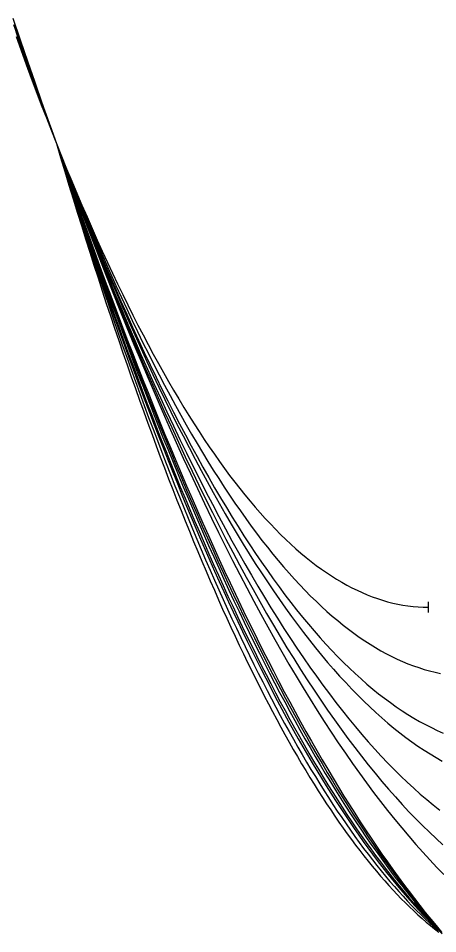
# Model space of a CAD drawing. Header units: metres. Extents: x -87 to 28195, y -4474 to 524.
# Drawn here: x 8739 to 9136, y -1689 to -822 of the extents above; entities that cross this region are included whole.
import ezdxf

# ---------------------------------------------------------------- set-up
doc = ezdxf.new("R2010")
doc.units = ezdxf.units.M
for name, color, linetype in [('CATENARIES_-10_bare', 7, 'Continuous'), ('CATENARIES_-10_ICE', 7, 'Continuous'), ('CATENARIES_-19_bare', 7, 'Continuous'), ('CATENARIES_-19_HEAVY_ICE', 7, 'Continuous'), ('CATENARIES_0', 7, 'Continuous'), ('CATENARIES_0_ICE', 7, 'Continuous'), ('CATENARIES_50_theoretical', 7, 'Continuous')]:
    doc.layers.add(name, color=color, linetype=linetype)

msp = doc.modelspace()

# ---------------------------------------------------------------- linework, layer by layer
at = {"layer": 'CATENARIES_-10_bare'}
for points in [[(8736.1, -830.29, 0), (8742.57, -849.25, 0), (8749.04, -867.99, 0), (8755.51, -886.52, 0), (8761.98, -904.83, 0), (8768.45, -922.92, 0), (8774.92, -940.8, 0), (8781.34, -958.32, 0), (8787.75, -975.62, 0), (8794.17, -992.72, 0), (8800.59, -1009.6, 0), (8807.01, -1026.27, 0), (8813.42, -1042.72, 0), (8819.84, -1058.97, 0), (8826.26, -1075.01, 0), (8832.68, -1090.83, 0), (8839.09, -1106.44, 0), (8845.51, -1121.85, 0), (8851.93, -1137.04, 0), (8858.35, -1152.02, 0), (8864.76, -1166.79, 0), (8871.18, -1181.35, 0), (8877.6, -1195.7, 0), (8884.02, -1209.85, 0), (8890.43, -1223.78, 0), (8896.85, -1237.5, 0), (8903.27, -1251.01, 0), (8909.69, -1264.32, 0), (8916.1, -1277.41, 0), (8922.52, -1290.3, 0), (8928.94, -1302.98, 0), (8935.36, -1315.44, 0), (8941.77, -1327.7, 0), (8948.19, -1339.75, 0), (8954.61, -1351.6, 0), (8961.02, -1363.23, 0), (8967.44, -1374.66, 0), (8973.86, -1385.88, 0), (8980.28, -1396.89, 0), (8986.69, -1407.69, 0), (8993.11, -1418.29, 0), (8999.53, -1428.67, 0), (9005.95, -1438.86, 0), (9012.36, -1448.83, 0), (9018.78, -1458.59, 0), (9025.2, -1468.15, 0), (9031.62, -1477.5, 0), (9038.03, -1486.65, 0), (9044.45, -1495.59, 0), (9050.87, -1504.32, 0), (9057.29, -1512.84, 0), (9063.7, -1521.16, 0), (9070.12, -1529.27, 0), (9076.54, -1537.18, 0), (9082.96, -1544.88, 0), (9089.37, -1552.37, 0), (9095.79, -1559.66, 0), (9102.21, -1566.74, 0), (9108.62, -1573.61, 0), (9115.04, -1580.28, 0), (9121.46, -1586.74, 0), (9127.88, -1593, 0), (9134.29, -1599.05, 0), (9140.71, -1604.89, 0)], [(8774.92, -940.8, 0), (8779.85, -955.43, 0), (8784.78, -969.94, 0), (8789.71, -984.32, 0), (8794.64, -998.58, 0), (8799.57, -1012.71, 0), (8804.5, -1026.71, 0), (8809.43, -1040.59, 0), (8814.35, -1054.34, 0), (8819.28, -1067.97, 0), (8824.21, -1081.47, 0), (8829.14, -1094.85, 0), (8834.07, -1108.1, 0), (8839, -1121.23, 0), (8843.93, -1134.23, 0), (8848.86, -1147.11, 0), (8853.79, -1159.86, 0), (8858.72, -1172.49, 0), (8863.65, -1184.99, 0), (8868.58, -1197.37, 0), (8873.51, -1209.62, 0), (8878.44, -1221.75, 0), (8883.37, -1233.75, 0), (8888.29, -1245.63, 0), (8893.22, -1257.39, 0), (8898.15, -1269.02, 0), (8903.08, -1280.53, 0), (8908.01, -1291.91, 0), (8912.94, -1303.17, 0), (8917.87, -1314.31, 0), (8922.8, -1325.32, 0), (8927.73, -1336.21, 0), (8932.66, -1346.97, 0), (8937.59, -1357.61, 0), (8942.52, -1368.13, 0), (8947.45, -1378.52, 0), (8952.38, -1388.79, 0), (8957.31, -1398.94, 0), (8962.23, -1408.96, 0), (8967.16, -1418.86, 0), (8972.09, -1428.64, 0), (8977.02, -1438.29, 0), (8981.95, -1447.82, 0), (8986.88, -1457.23, 0), (8991.81, -1466.51, 0), (8996.74, -1475.68, 0), (9001.67, -1484.71, 0), (9006.6, -1493.63, 0), (9011.53, -1502.42, 0), (9016.46, -1511.09, 0), (9021.39, -1519.64, 0), (9026.32, -1528.07, 0), (9031.25, -1536.37, 0), (9036.17, -1544.55, 0), (9041.1, -1552.61, 0), (9046.03, -1560.54, 0), (9050.96, -1568.35, 0), (9055.89, -1576.04, 0), (9060.82, -1583.61, 0), (9065.75, -1591.06, 0), (9070.68, -1598.38, 0), (9075.61, -1605.58, 0), (9080.54, -1612.66, 0), (9085.47, -1619.62, 0), (9090.4, -1626.45, 0), (9095.33, -1633.17, 0), (9100.26, -1639.76, 0), (9105.19, -1646.23, 0), (9110.11, -1652.58, 0), (9115.04, -1658.8, 0), (9119.97, -1664.91, 0), (9124.9, -1670.89, 0), (9129.83, -1676.75, 0), (9134.76, -1682.49, 0), (9139.69, -1688.1, 0)]]:
    msp.add_polyline3d(points, dxfattribs=at)
at = {"layer": 'CATENARIES_-10_ICE'}
for points in [[(8734.39, -828.02, 0), (8740.18, -844.73, 0), (8745.97, -861.24, 0), (8751.76, -877.55, 0), (8757.55, -893.66, 0), (8763.34, -909.57, 0), (8769.13, -925.28, 0), (8774.92, -940.8, 0), (8780.62, -955.89, 0), (8786.33, -970.8, 0), (8792.03, -985.51, 0), (8797.73, -1000.02, 0), (8803.44, -1014.35, 0), (8809.14, -1028.49, 0), (8814.85, -1042.43, 0), (8820.55, -1056.19, 0), (8826.25, -1069.75, 0), (8831.96, -1083.13, 0), (8837.66, -1096.31, 0), (8843.36, -1109.3, 0), (8849.07, -1122.11, 0), (8854.77, -1134.72, 0), (8860.48, -1147.14, 0), (8866.18, -1159.38, 0), (8871.88, -1171.42, 0), (8877.59, -1183.28, 0), (8883.29, -1194.94, 0), (8888.99, -1206.42, 0), (8894.7, -1217.71, 0), (8900.4, -1228.81, 0), (8906.1, -1239.72, 0), (8911.81, -1250.44, 0), (8917.51, -1260.97, 0), (8923.22, -1271.31, 0), (8928.92, -1281.47, 0), (8934.62, -1291.44, 0), (8940.33, -1301.22, 0), (8946.03, -1310.81, 0), (8951.73, -1320.21, 0), (8957.44, -1329.43, 0), (8963.14, -1338.45, 0), (8968.85, -1347.29, 0), (8974.55, -1355.95, 0), (8980.25, -1364.41, 0), (8985.96, -1372.69, 0), (8991.66, -1380.78, 0), (8997.36, -1388.68, 0), (9003.07, -1396.4, 0), (9008.77, -1403.93, 0), (9014.47, -1411.27, 0), (9020.18, -1418.43, 0), (9025.88, -1425.4, 0), (9031.59, -1432.18, 0), (9037.29, -1438.77, 0), (9042.99, -1445.18, 0), (9048.7, -1451.41, 0), (9054.4, -1457.44, 0), (9060.1, -1463.29, 0), (9065.81, -1468.95, 0), (9071.51, -1474.43, 0), (9077.21, -1479.72, 0), (9082.92, -1484.83, 0), (9088.62, -1489.74, 0), (9094.33, -1494.48, 0), (9100.03, -1499.02, 0), (9105.73, -1503.38, 0), (9111.44, -1507.56, 0), (9117.14, -1511.55, 0), (9122.84, -1515.35, 0), (9128.55, -1518.97, 0), (9134.25, -1522.4, 0), (9139.96, -1525.64, 0)], [(8774.92, -940.8, 0), (8779.43, -954.81, 0), (8783.94, -968.7, 0), (8788.45, -982.46, 0), (8792.95, -996.11, 0), (8797.46, -1009.63, 0), (8801.97, -1023.04, 0), (8806.48, -1036.32, 0), (8810.99, -1049.48, 0), (8815.5, -1062.52, 0), (8820.01, -1075.44, 0), (8824.51, -1088.24, 0), (8829.02, -1100.92, 0), (8833.53, -1113.48, 0), (8838.04, -1125.92, 0), (8842.55, -1138.24, 0), (8847.06, -1150.44, 0), (8851.57, -1162.52, 0), (8856.07, -1174.48, 0), (8860.58, -1186.32, 0), (8865.09, -1198.04, 0), (8869.6, -1209.64, 0), (8874.11, -1221.12, 0), (8878.62, -1232.48, 0), (8883.12, -1243.72, 0), (8887.63, -1254.85, 0), (8892.14, -1265.85, 0), (8896.65, -1276.73, 0), (8901.16, -1287.5, 0), (8905.67, -1298.14, 0), (8910.18, -1308.67, 0), (8914.68, -1319.08, 0), (8919.19, -1329.37, 0), (8923.7, -1339.54, 0), (8928.21, -1349.59, 0), (8932.72, -1359.52, 0), (8937.23, -1369.34, 0), (8941.74, -1379.03, 0), (8946.24, -1388.61, 0), (8950.75, -1398.07, 0), (8955.26, -1407.41, 0), (8959.77, -1416.63, 0), (8964.28, -1425.74, 0), (8968.79, -1434.73, 0), (8973.3, -1443.59, 0), (8977.8, -1452.34, 0), (8982.31, -1460.98, 0), (8986.82, -1469.49, 0), (8991.33, -1477.89, 0), (8995.84, -1486.17, 0), (9000.35, -1494.33, 0), (9004.86, -1502.37, 0), (9009.36, -1510.3, 0), (9013.87, -1518.1, 0), (9018.38, -1525.79, 0), (9022.89, -1533.37, 0), (9027.4, -1540.82, 0), (9031.91, -1548.16, 0), (9036.42, -1555.38, 0), (9040.92, -1562.49, 0), (9045.43, -1569.47, 0), (9049.94, -1576.34, 0), (9054.45, -1583.09, 0), (9058.96, -1589.73, 0), (9063.47, -1596.25, 0), (9067.97, -1602.65, 0), (9072.48, -1608.93, 0), (9076.99, -1615.1, 0), (9081.5, -1621.15, 0), (9086.01, -1627.08, 0), (9090.52, -1632.9, 0), (9095.03, -1638.6, 0), (9099.53, -1644.18, 0), (9104.04, -1649.65, 0), (9108.55, -1655, 0), (9113.06, -1660.23, 0), (9117.57, -1665.35, 0), (9122.08, -1670.35, 0), (9126.59, -1675.23, 0), (9131.09, -1680, 0), (9135.6, -1684.65, 0), (9140.11, -1689.18, 0)]]:
    msp.add_polyline3d(points, dxfattribs=at)
at = {"layer": 'CATENARIES_-19_bare'}
for points in [[(8733.67, -822.16, 0), (8740.55, -842.51, 0), (8747.42, -862.63, 0), (8754.3, -882.52, 0), (8761.17, -902.18, 0), (8768.05, -921.61, 0), (8774.92, -940.8, 0), (8781.59, -959.2, 0), (8788.26, -977.38, 0), (8794.93, -995.34, 0), (8801.6, -1013.09, 0), (8808.27, -1030.62, 0), (8814.94, -1047.93, 0), (8821.61, -1065.03, 0), (8828.28, -1081.9, 0), (8834.95, -1098.57, 0), (8841.62, -1115.01, 0), (8848.29, -1131.24, 0), (8854.96, -1147.25, 0), (8861.63, -1163.05, 0), (8868.3, -1178.63, 0), (8874.97, -1193.99, 0), (8881.64, -1209.14, 0), (8888.31, -1224.08, 0), (8894.98, -1238.8, 0), (8901.65, -1253.3, 0), (8908.32, -1267.59, 0), (8914.99, -1281.66, 0), (8921.66, -1295.52, 0), (8928.33, -1309.17, 0), (8935, -1322.6, 0), (8941.67, -1335.81, 0), (8948.34, -1348.82, 0), (8955.01, -1361.61, 0), (8961.68, -1374.18, 0), (8968.35, -1386.54, 0), (8975.02, -1398.69, 0), (8981.69, -1410.62, 0), (8988.35, -1422.34, 0), (8995.02, -1433.85, 0), (9001.69, -1445.14, 0), (9008.36, -1456.22, 0), (9015.03, -1467.09, 0), (9021.7, -1477.74, 0), (9028.37, -1488.19, 0), (9035.04, -1498.42, 0), (9041.71, -1508.43, 0), (9048.38, -1518.24, 0), (9055.05, -1527.83, 0), (9061.72, -1537.21, 0), (9068.39, -1546.38, 0), (9075.06, -1555.33, 0), (9081.73, -1564.08, 0), (9088.4, -1572.61, 0), (9095.07, -1580.93, 0), (9101.74, -1589.04, 0), (9108.41, -1596.94, 0), (9115.08, -1604.62, 0), (9121.75, -1612.1, 0), (9128.42, -1619.36, 0), (9135.09, -1626.41, 0), (9141.76, -1633.25, 0)], [(8774.92, -940.8, 0), (8780.05, -955.8, 0), (8785.19, -970.67, 0), (8790.32, -985.4, 0), (8795.46, -1000.01, 0), (8800.59, -1014.49, 0), (8805.73, -1028.84, 0), (8810.86, -1043.06, 0), (8816, -1057.15, 0), (8821.13, -1071.12, 0), (8826.27, -1084.95, 0), (8831.4, -1098.65, 0), (8836.54, -1112.23, 0), (8841.67, -1125.68, 0), (8846.81, -1138.99, 0), (8851.94, -1152.18, 0), (8857.08, -1165.25, 0), (8862.21, -1178.18, 0), (8867.35, -1190.98, 0), (8872.48, -1203.66, 0), (8877.61, -1216.21, 0), (8882.75, -1228.63, 0), (8887.88, -1240.92, 0), (8893.02, -1253.08, 0), (8898.15, -1265.12, 0), (8903.29, -1277.02, 0), (8908.42, -1288.8, 0), (8913.56, -1300.46, 0), (8918.69, -1311.98, 0), (8923.83, -1323.38, 0), (8928.96, -1334.65, 0), (8934.1, -1345.79, 0), (8939.23, -1356.8, 0), (8944.37, -1367.69, 0), (8949.5, -1378.45, 0), (8954.64, -1389.09, 0), (8959.77, -1399.59, 0), (8964.9, -1409.97, 0), (8970.04, -1420.22, 0), (8975.17, -1430.35, 0), (8980.31, -1440.34, 0), (8985.44, -1450.22, 0), (8990.58, -1459.96, 0), (8995.71, -1469.58, 0), (9000.85, -1479.07, 0), (9005.98, -1488.43, 0), (9011.12, -1497.67, 0), (9016.25, -1506.78, 0), (9021.39, -1515.77, 0), (9026.52, -1524.63, 0), (9031.66, -1533.36, 0), (9036.79, -1541.96, 0), (9041.93, -1550.44, 0), (9047.06, -1558.8, 0), (9052.19, -1567.02, 0), (9057.33, -1575.13, 0), (9062.46, -1583.1, 0), (9067.6, -1590.95, 0), (9072.73, -1598.67, 0), (9077.87, -1606.27, 0), (9083, -1613.74, 0), (9088.14, -1621.09, 0), (9093.27, -1628.31, 0), (9098.41, -1635.4, 0), (9103.54, -1642.37, 0), (9108.68, -1649.21, 0), (9113.81, -1655.93, 0), (9118.95, -1662.52, 0), (9124.08, -1668.99, 0), (9129.22, -1675.33, 0), (9134.35, -1681.55, 0), (9139.49, -1687.64, 0)]]:
    msp.add_polyline3d(points, dxfattribs=at)
at = {"layer": 'CATENARIES_-19_HEAVY_ICE'}
for points in [[(8738.25, -841.87, 0), (8743.49, -856.56, 0), (8748.73, -871.06, 0), (8753.97, -885.37, 0), (8759.21, -899.5, 0), (8764.44, -913.45, 0), (8769.68, -927.22, 0), (8774.92, -940.8, 0), (8780.04, -953.9, 0), (8785.16, -966.82, 0), (8790.28, -979.57, 0), (8795.4, -992.14, 0), (8800.52, -1004.54, 0), (8805.63, -1016.76, 0), (8810.75, -1028.81, 0), (8815.87, -1040.69, 0), (8820.99, -1052.39, 0), (8826.11, -1063.92, 0), (8831.23, -1075.27, 0), (8836.35, -1086.45, 0), (8841.47, -1097.46, 0), (8846.59, -1108.3, 0), (8851.71, -1118.96, 0), (8856.83, -1129.45, 0), (8861.94, -1139.76, 0), (8867.06, -1149.91, 0), (8872.18, -1159.88, 0), (8877.3, -1169.67, 0), (8882.42, -1179.3, 0), (8887.54, -1188.75, 0), (8892.66, -1198.04, 0), (8897.78, -1207.14, 0), (8902.9, -1216.08, 0), (8908.02, -1224.85, 0), (8913.14, -1233.44, 0), (8918.25, -1241.86, 0), (8923.37, -1250.11, 0), (8928.49, -1258.19, 0), (8933.61, -1266.1, 0), (8938.73, -1273.83, 0), (8943.85, -1281.4, 0), (8948.97, -1288.79, 0), (8954.09, -1296.02, 0), (8959.21, -1303.07, 0), (8964.33, -1309.95, 0), (8969.45, -1316.66, 0), (8974.56, -1323.2, 0), (8979.68, -1329.56, 0), (8984.8, -1335.76, 0), (8989.92, -1341.79, 0), (8995.04, -1347.64, 0), (9000.16, -1353.33, 0), (9005.28, -1358.85, 0), (9010.4, -1364.19, 0), (9015.52, -1369.37, 0), (9020.64, -1374.37, 0), (9025.76, -1379.2, 0), (9030.87, -1383.87, 0), (9035.99, -1388.36, 0), (9041.11, -1392.69, 0), (9046.23, -1396.84, 0), (9051.35, -1400.83, 0), (9056.47, -1404.64, 0), (9061.59, -1408.29, 0), (9066.71, -1411.76, 0), (9071.83, -1415.07, 0), (9076.95, -1418.2, 0), (9082.07, -1421.17, 0), (9087.18, -1423.96, 0), (9092.3, -1426.59, 0), (9097.42, -1429.05, 0), (9102.54, -1431.33, 0), (9107.66, -1433.45, 0), (9112.78, -1435.4, 0), (9117.9, -1437.18, 0), (9123.02, -1438.79, 0), (9128.14, -1440.23, 0), (9133.26, -1441.5, 0), (9138.38, -1442.6, 0)], [(8774.92, -940.8, 0), (8779.07, -954.32, 0), (8783.23, -967.72, 0), (8787.38, -981, 0), (8791.54, -994.16, 0), (8795.69, -1007.21, 0), (8799.84, -1020.14, 0), (8804, -1032.96, 0), (8808.15, -1045.65, 0), (8812.31, -1058.24, 0), (8816.46, -1070.7, 0), (8820.61, -1083.05, 0), (8824.77, -1095.28, 0), (8828.92, -1107.4, 0), (8833.08, -1119.4, 0), (8837.23, -1131.28, 0), (8841.38, -1143.05, 0), (8845.54, -1154.7, 0), (8849.69, -1166.24, 0), (8853.84, -1177.66, 0), (8858, -1188.96, 0), (8862.15, -1200.15, 0), (8866.31, -1211.22, 0), (8870.46, -1222.18, 0), (8874.61, -1233.03, 0), (8878.77, -1243.75, 0), (8882.92, -1254.37, 0), (8887.08, -1264.86, 0), (8891.23, -1275.25, 0), (8895.38, -1285.51, 0), (8899.54, -1295.67, 0), (8903.69, -1305.7, 0), (8907.85, -1315.63, 0), (8912, -1325.44, 0), (8916.15, -1335.13, 0), (8920.31, -1344.71, 0), (8924.46, -1354.18, 0), (8928.62, -1363.53, 0), (8932.77, -1372.76, 0), (8936.92, -1381.89, 0), (8941.08, -1390.89, 0), (8945.23, -1399.79, 0), (8949.39, -1408.57, 0), (8953.54, -1417.23, 0), (8957.69, -1425.79, 0), (8961.85, -1434.22, 0), (8966, -1442.55, 0), (8970.15, -1450.76, 0), (8974.31, -1458.86, 0), (8978.46, -1466.84, 0), (8982.62, -1474.71, 0), (8986.77, -1482.47, 0), (8990.92, -1490.11, 0), (8995.08, -1497.64, 0), (8999.23, -1505.06, 0), (9003.39, -1512.36, 0), (9007.54, -1519.55, 0), (9011.69, -1526.63, 0), (9015.85, -1533.59, 0), (9020, -1540.44, 0), (9024.16, -1547.18, 0), (9028.31, -1553.8, 0), (9032.46, -1560.31, 0), (9036.62, -1566.71, 0), (9040.77, -1573, 0), (9044.93, -1579.17, 0), (9049.08, -1585.23, 0), (9053.23, -1591.18, 0), (9057.39, -1597.02, 0), (9061.54, -1602.74, 0), (9065.7, -1608.35, 0), (9069.85, -1613.85, 0), (9074, -1619.23, 0), (9078.16, -1624.5, 0), (9082.31, -1629.66, 0), (9086.46, -1634.71, 0), (9090.62, -1639.65, 0), (9094.77, -1644.47, 0), (9098.93, -1649.18, 0), (9103.08, -1653.78, 0), (9107.23, -1658.27, 0), (9111.39, -1662.64, 0), (9115.54, -1666.9, 0), (9119.7, -1671.05, 0), (9123.85, -1675.09, 0), (9128, -1679.02, 0), (9132.16, -1682.83, 0), (9136.31, -1686.53, 0)]]:
    msp.add_polyline3d(points, dxfattribs=at)
at = {"layer": 'CATENARIES_0'}
for points in [[(8738.25, -837.62, 0), (8744.36, -855.33, 0), (8750.48, -872.83, 0), (8756.59, -890.13, 0), (8762.7, -907.22, 0), (8768.81, -924.11, 0), (8774.92, -940.8, 0), (8781.07, -957.39, 0), (8787.22, -973.77, 0), (8793.37, -989.95, 0), (8799.52, -1005.92, 0), (8805.67, -1021.69, 0), (8811.82, -1037.25, 0), (8817.97, -1052.61, 0), (8824.12, -1067.76, 0), (8830.27, -1082.71, 0), (8836.42, -1097.45, 0), (8842.57, -1111.99, 0), (8848.72, -1126.32, 0), (8854.87, -1140.45, 0), (8861.02, -1154.38, 0), (8867.17, -1168.11, 0), (8873.32, -1181.62, 0), (8879.47, -1194.94, 0), (8885.62, -1208.05, 0), (8891.77, -1220.96, 0), (8897.92, -1233.67, 0), (8904.07, -1246.18, 0), (8910.22, -1258.48, 0), (8916.37, -1270.58, 0), (8922.52, -1282.47, 0), (8928.67, -1294.17, 0), (8934.82, -1305.66, 0), (8940.97, -1316.95, 0), (8947.12, -1328.04, 0), (8953.27, -1338.92, 0), (8959.42, -1349.61, 0), (8965.57, -1360.09, 0), (8971.72, -1370.37, 0), (8977.88, -1380.45, 0), (8984.03, -1390.33, 0), (8990.18, -1400.01, 0), (8996.33, -1409.48, 0), (9002.48, -1418.76, 0), (9008.63, -1427.83, 0), (9014.78, -1436.7, 0), (9020.93, -1445.38, 0), (9027.08, -1453.85, 0), (9033.23, -1462.12, 0), (9039.38, -1470.19, 0), (9045.53, -1478.06, 0), (9051.68, -1485.73, 0), (9057.83, -1493.2, 0), (9063.98, -1500.47, 0), (9070.13, -1507.54, 0), (9076.28, -1514.41, 0), (9082.43, -1521.08, 0), (9088.58, -1527.55, 0), (9094.73, -1533.82, 0), (9100.88, -1539.89, 0), (9107.03, -1545.76, 0), (9113.18, -1551.43, 0), (9119.33, -1556.91, 0), (9125.48, -1562.18, 0), (9131.63, -1567.25, 0), (9137.78, -1572.13, 0)], [(8774.92, -940.8, 0), (8779.72, -955.31, 0), (8784.52, -969.69, 0), (8789.32, -983.95, 0), (8794.13, -998.08, 0), (8798.93, -1012.08, 0), (8803.73, -1025.96, 0), (8808.53, -1039.71, 0), (8813.33, -1053.34, 0), (8818.13, -1066.84, 0), (8822.93, -1080.22, 0), (8827.73, -1093.46, 0), (8832.54, -1106.59, 0), (8837.34, -1119.59, 0), (8842.14, -1132.46, 0), (8846.94, -1145.21, 0), (8851.74, -1157.83, 0), (8856.54, -1170.32, 0), (8861.34, -1182.7, 0), (8866.14, -1194.94, 0), (8870.95, -1207.06, 0), (8875.75, -1219.06, 0), (8880.55, -1230.93, 0), (8885.35, -1242.68, 0), (8890.15, -1254.3, 0), (8894.95, -1265.8, 0), (8899.75, -1277.17, 0), (8904.56, -1288.42, 0), (8909.36, -1299.55, 0), (8914.16, -1310.55, 0), (8918.96, -1321.42, 0), (8923.76, -1332.17, 0), (8928.56, -1342.8, 0), (8933.36, -1353.31, 0), (8938.16, -1363.69, 0), (8942.97, -1373.94, 0), (8947.77, -1384.08, 0), (8952.57, -1394.08, 0), (8957.37, -1403.97, 0), (8962.17, -1413.73, 0), (8966.97, -1423.37, 0), (8971.77, -1432.88, 0), (8976.57, -1442.27, 0), (8981.38, -1451.54, 0), (8986.18, -1460.68, 0), (8990.98, -1469.71, 0), (8995.78, -1478.6, 0), (9000.58, -1487.38, 0), (9005.38, -1496.03, 0), (9010.18, -1504.56, 0), (9014.98, -1512.96, 0), (9019.79, -1521.24, 0), (9024.59, -1529.4, 0), (9029.39, -1537.44, 0), (9034.19, -1545.36, 0), (9038.99, -1553.15, 0), (9043.79, -1560.82, 0), (9048.59, -1568.36, 0), (9053.4, -1575.78, 0), (9058.2, -1583.09, 0), (9063, -1590.26, 0), (9067.8, -1597.32, 0), (9072.6, -1604.25, 0), (9077.4, -1611.07, 0), (9082.2, -1617.75, 0), (9087, -1624.32, 0), (9091.81, -1630.77, 0), (9096.61, -1637.09, 0), (9101.41, -1643.29, 0), (9106.21, -1649.37, 0), (9111.01, -1655.32, 0), (9115.81, -1661.16, 0), (9120.61, -1666.87, 0), (9125.41, -1672.46, 0), (9130.22, -1677.93, 0), (9135.02, -1683.27, 0), (9139.82, -1688.5, 0)]]:
    msp.add_polyline3d(points, dxfattribs=at)
at = {"layer": 'CATENARIES_0_ICE'}
for points in [[(8736.42, -834.8, 0), (8741.92, -850.5, 0), (8747.42, -866.02, 0), (8752.92, -881.35, 0), (8758.42, -896.49, 0), (8763.92, -911.45, 0), (8769.42, -926.22, 0), (8774.92, -940.8, 0), (8780.46, -955.31, 0), (8786.01, -969.64, 0), (8791.55, -983.78, 0), (8797.1, -997.72, 0), (8802.64, -1011.48, 0), (8808.19, -1025.05, 0), (8813.73, -1038.44, 0), (8819.28, -1051.63, 0), (8824.82, -1064.64, 0), (8830.37, -1077.46, 0), (8835.91, -1090.09, 0), (8841.46, -1102.53, 0), (8847, -1114.79, 0), (8852.55, -1126.86, 0), (8858.09, -1138.74, 0), (8863.64, -1150.44, 0), (8869.18, -1161.95, 0), (8874.73, -1173.27, 0), (8880.27, -1184.41, 0), (8885.82, -1195.35, 0), (8891.36, -1206.12, 0), (8896.91, -1216.69, 0), (8902.45, -1227.08, 0), (8908, -1237.29, 0), (8913.54, -1247.31, 0), (8919.09, -1257.14, 0), (8924.63, -1266.79, 0), (8930.18, -1276.25, 0), (8935.72, -1285.53, 0), (8941.27, -1294.62, 0), (8946.81, -1303.52, 0), (8952.36, -1312.24, 0), (8957.9, -1320.78, 0), (8963.45, -1329.13, 0), (8968.99, -1337.3, 0), (8974.54, -1345.28, 0), (8980.08, -1353.07, 0), (8985.63, -1360.69, 0), (8991.17, -1368.11, 0), (8996.72, -1375.36, 0), (9002.26, -1382.41, 0), (9007.81, -1389.29, 0), (9013.35, -1395.98, 0), (9018.9, -1402.48, 0), (9024.44, -1408.81, 0), (9029.99, -1414.94, 0), (9035.53, -1420.9, 0), (9041.08, -1426.67, 0), (9046.62, -1432.25, 0), (9052.17, -1437.66, 0), (9057.71, -1442.88, 0), (9063.26, -1447.91, 0), (9068.8, -1452.76, 0), (9074.35, -1457.43, 0), (9079.89, -1461.91, 0), (9085.44, -1466.22, 0), (9090.98, -1470.33, 0), (9096.53, -1474.27, 0), (9102.07, -1478.02, 0), (9107.62, -1481.59, 0), (9113.16, -1484.97, 0), (9118.71, -1488.17, 0), (9124.25, -1491.19, 0), (9129.8, -1494.03, 0), (9135.34, -1496.68, 0), (9140.89, -1499.15, 0)], [(8774.92, -940.8, 0), (8779.32, -954.68, 0), (8783.72, -968.45, 0), (8788.12, -982.09, 0), (8792.52, -995.61, 0), (8796.93, -1009.02, 0), (8801.33, -1022.3, 0), (8805.73, -1035.46, 0), (8810.13, -1048.5, 0), (8814.53, -1061.42, 0), (8818.93, -1074.22, 0), (8823.33, -1086.9, 0), (8827.73, -1099.47, 0), (8832.14, -1111.91, 0), (8836.54, -1124.23, 0), (8840.94, -1136.43, 0), (8845.34, -1148.51, 0), (8849.74, -1160.48, 0), (8854.14, -1172.32, 0), (8858.54, -1184.05, 0), (8862.94, -1195.65, 0), (8867.35, -1207.14, 0), (8871.75, -1218.51, 0), (8876.15, -1229.76, 0), (8880.55, -1240.89, 0), (8884.95, -1251.9, 0), (8889.35, -1262.79, 0), (8893.75, -1273.56, 0), (8898.15, -1284.22, 0), (8902.55, -1294.75, 0), (8906.96, -1305.17, 0), (8911.36, -1315.47, 0), (8915.76, -1325.65, 0), (8920.16, -1335.72, 0), (8924.56, -1345.66, 0), (8928.96, -1355.49, 0), (8933.36, -1365.2, 0), (8937.76, -1374.79, 0), (8942.17, -1384.26, 0), (8946.57, -1393.62, 0), (8950.97, -1402.86, 0), (8955.37, -1411.98, 0), (8959.77, -1420.98, 0), (8964.17, -1429.87, 0), (8968.57, -1438.63, 0), (8972.97, -1447.28, 0), (8977.37, -1455.82, 0), (8981.78, -1464.23, 0), (8986.18, -1472.53, 0), (8990.58, -1480.71, 0), (8994.98, -1488.78, 0), (8999.38, -1496.72, 0), (9003.78, -1504.55, 0), (9008.18, -1512.27, 0), (9012.58, -1519.86, 0), (9016.99, -1527.34, 0), (9021.39, -1534.7, 0), (9025.79, -1541.95, 0), (9030.19, -1549.08, 0), (9034.59, -1556.09, 0), (9038.99, -1562.98, 0), (9043.39, -1569.76, 0), (9047.79, -1576.43, 0), (9052.19, -1582.97, 0), (9056.6, -1589.4, 0), (9061, -1595.71, 0), (9065.4, -1601.91, 0), (9069.8, -1607.99, 0), (9074.2, -1613.96, 0), (9078.6, -1619.8, 0), (9083, -1625.53, 0), (9087.4, -1631.15, 0), (9091.81, -1636.65, 0), (9096.21, -1642.03, 0), (9100.61, -1647.3, 0), (9105.01, -1652.45, 0), (9109.41, -1657.49, 0), (9113.81, -1662.41, 0), (9118.21, -1667.21, 0), (9122.61, -1671.9, 0), (9127.02, -1676.47, 0), (9131.42, -1680.93, 0), (9135.82, -1685.27, 0)]]:
    msp.add_polyline3d(points, dxfattribs=at)
at = {"layer": 'CATENARIES_50_theoretical'}
msp.add_line((9126.94, -1384.99), (9126.94, -1374.99), dxfattribs=at)
for points in [[(8736.66, -839.5, 0), (8741.44, -852.75, 0), (8746.22, -865.83, 0), (8751.01, -878.74, 0), (8755.79, -891.49, 0), (8760.57, -904.07, 0), (8765.35, -916.48, 0), (8770.14, -928.72, 0), (8774.92, -940.8, 0), (8779.74, -952.81, 0), (8784.56, -964.65, 0), (8789.39, -976.32, 0), (8794.21, -987.83, 0), (8799.03, -999.16, 0), (8803.85, -1010.33, 0), (8808.68, -1021.33, 0), (8813.5, -1032.16, 0), (8818.32, -1042.82, 0), (8823.14, -1053.31, 0), (8827.96, -1063.64, 0), (8832.79, -1073.8, 0), (8837.61, -1083.79, 0), (8842.43, -1093.61, 0), (8847.25, -1103.27, 0), (8852.07, -1112.76, 0), (8856.9, -1122.08, 0), (8861.72, -1131.24, 0), (8866.54, -1140.23, 0), (8871.36, -1149.05, 0), (8876.19, -1157.7, 0), (8881.01, -1166.19, 0), (8885.83, -1174.52, 0), (8890.65, -1182.67, 0), (8895.47, -1190.66, 0), (8900.3, -1198.48, 0), (8905.12, -1206.14, 0), (8909.94, -1213.63, 0), (8914.76, -1220.96, 0), (8919.59, -1228.12, 0), (8924.41, -1235.11, 0), (8929.23, -1241.94, 0), (8934.05, -1248.6, 0), (8938.87, -1255.1, 0), (8943.7, -1261.43, 0), (8948.52, -1267.6, 0), (8953.34, -1273.6, 0), (8958.16, -1279.43, 0), (8962.98, -1285.1, 0), (8967.81, -1290.61, 0), (8972.63, -1295.95, 0), (8977.45, -1301.13, 0), (8982.27, -1306.14, 0), (8987.1, -1310.98, 0), (8991.92, -1315.66, 0), (8996.74, -1320.18, 0), (9001.56, -1324.53, 0), (9006.38, -1328.72, 0), (9011.21, -1332.74, 0), (9016.03, -1336.6, 0), (9020.85, -1340.29, 0), (9025.67, -1343.82, 0), (9030.5, -1347.18, 0), (9035.32, -1350.38, 0), (9040.14, -1353.42, 0), (9044.96, -1356.29, 0), (9049.78, -1359, 0), (9054.61, -1361.54, 0), (9059.43, -1363.92, 0), (9064.25, -1366.14, 0), (9069.07, -1368.19, 0), (9073.89, -1370.07, 0), (9078.72, -1371.79, 0), (9083.54, -1373.35, 0), (9088.36, -1374.75, 0), (9093.18, -1375.98, 0), (9098.01, -1377.04, 0), (9102.83, -1377.94, 0), (9107.65, -1378.68, 0), (9112.47, -1379.26, 0), (9117.29, -1379.67, 0), (9122.12, -1379.91, 0), (9126.94, -1379.99, 0)], [(8774.92, -940.8, 0), (8778.85, -954.04, 0), (8782.79, -967.17, 0), (8786.72, -980.18, 0), (8790.65, -993.08, 0), (8794.58, -1005.86, 0), (8798.52, -1018.53, 0), (8802.45, -1031.09, 0), (8806.38, -1043.53, 0), (8810.32, -1055.85, 0), (8814.25, -1068.06, 0), (8818.18, -1080.16, 0), (8822.12, -1092.14, 0), (8826.05, -1104.01, 0), (8829.98, -1115.76, 0), (8833.91, -1127.41, 0), (8837.85, -1138.93, 0), (8841.78, -1150.35, 0), (8845.71, -1161.65, 0), (8849.65, -1172.83, 0), (8853.58, -1183.91, 0), (8857.51, -1194.87, 0), (8861.45, -1205.71, 0), (8865.38, -1216.45, 0), (8869.31, -1227.07, 0), (8873.24, -1237.57, 0), (8877.18, -1247.97, 0), (8881.11, -1258.25, 0), (8885.04, -1268.42, 0), (8888.98, -1278.48, 0), (8892.91, -1288.42, 0), (8896.84, -1298.25, 0), (8900.78, -1307.97, 0), (8904.71, -1317.58, 0), (8908.64, -1327.07, 0), (8912.57, -1336.46, 0), (8916.51, -1345.73, 0), (8920.44, -1354.88, 0), (8924.37, -1363.93, 0), (8928.31, -1372.86, 0), (8932.24, -1381.69, 0), (8936.17, -1390.4, 0), (8940.11, -1399, 0), (8944.04, -1407.48, 0), (8947.97, -1415.86, 0), (8951.9, -1424.12, 0), (8955.84, -1432.28, 0), (8959.77, -1440.32, 0), (8963.7, -1448.25, 0), (8967.64, -1456.07, 0), (8971.57, -1463.78, 0), (8975.5, -1471.37, 0), (8979.43, -1478.86, 0), (8983.37, -1486.23, 0), (8987.3, -1493.5, 0), (8991.23, -1500.65, 0), (8995.17, -1507.69, 0), (8999.1, -1514.62, 0), (9003.03, -1521.44, 0), (9006.97, -1528.15, 0), (9010.9, -1534.75, 0), (9014.83, -1541.24, 0), (9018.76, -1547.62, 0), (9022.7, -1553.88, 0), (9026.63, -1560.04, 0), (9030.56, -1566.09, 0), (9034.5, -1572.02, 0), (9038.43, -1577.85, 0), (9042.36, -1583.57, 0), (9046.3, -1589.17, 0), (9050.23, -1594.67, 0), (9054.16, -1600.05, 0), (9058.09, -1605.33, 0), (9062.03, -1610.49, 0), (9065.96, -1615.55, 0), (9069.89, -1620.49, 0), (9073.83, -1625.33, 0), (9077.76, -1630.05, 0), (9081.69, -1634.67, 0), (9085.63, -1639.17, 0), (9089.56, -1643.57, 0), (9093.49, -1647.85, 0), (9097.42, -1652.03, 0), (9101.36, -1656.1, 0), (9105.29, -1660.05, 0), (9109.22, -1663.9, 0), (9113.16, -1667.64, 0), (9117.09, -1671.27, 0), (9121.02, -1674.79, 0), (9124.96, -1678.2, 0), (9128.89, -1681.5, 0), (9132.82, -1684.69, 0), (9136.75, -1687.77, 0)]]:
    msp.add_polyline3d(points, dxfattribs=at)

doc.saveas('drawing.dxf')
